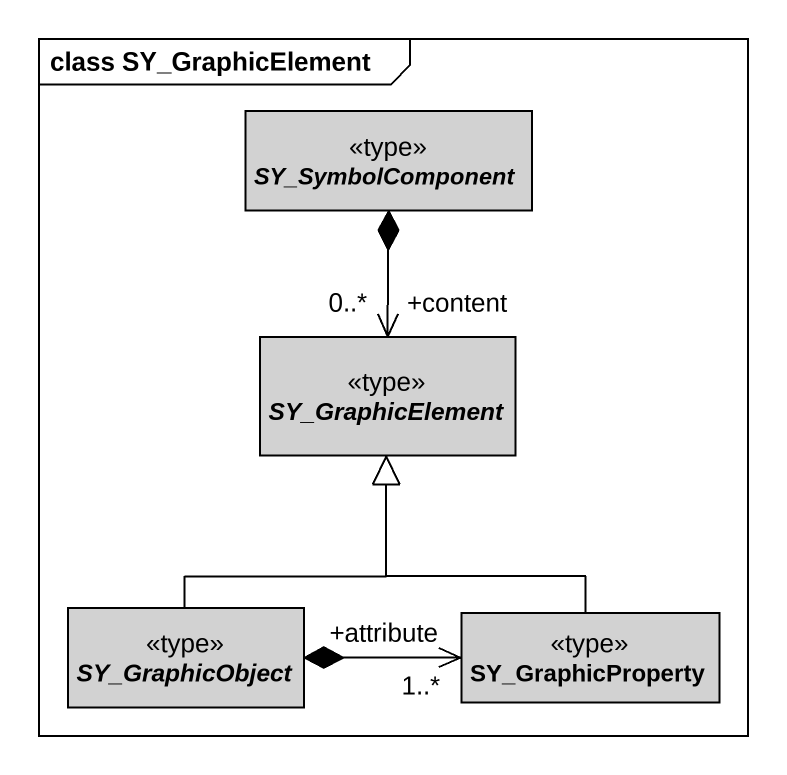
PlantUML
@startuml
mainframe class SY_GraphicElement
hide circle
hide empty members
abstract class SY_SymbolComponent <<type>> #D2D2D2
abstract class SY_GraphicElement <<type>> #D2D2D2
abstract class SY_GraphicObject <<type>> #D2D2D2
class SY_GraphicProperty <<type>> #D2D2D2
SY_GraphicElement "+content\n0..*" <-up-* SY_SymbolComponent
SY_GraphicObject -up-|> SY_GraphicElement
SY_GraphicProperty -up-|> SY_GraphicElement
SY_GraphicProperty "+attribute\n1..*" <-left-* SY_GraphicObject
@enduml
